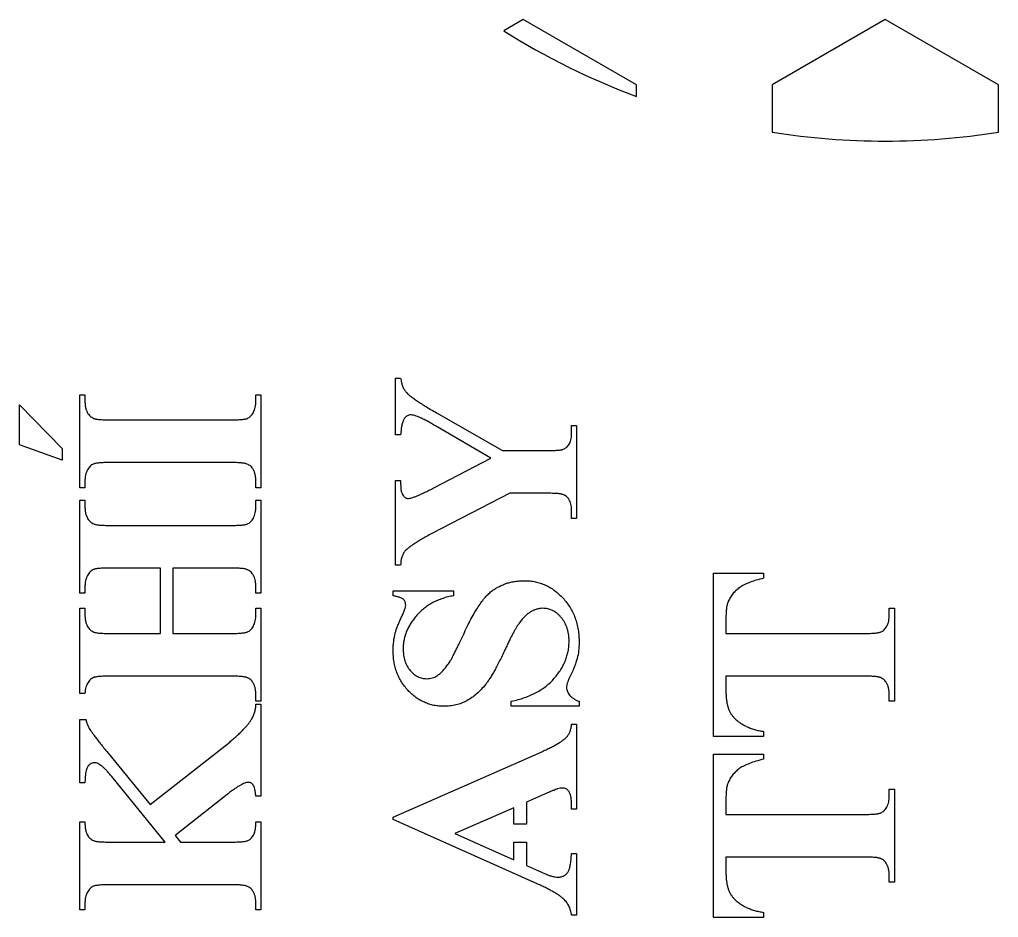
# Model space of a CAD drawing. Header units: millimetres. Extents: x 10 to 1179, y 5 to 836.
# Drawn here: x 438.8 to 546.9, y 333.4 to 432.6 of the extents above; entities that cross this region are included whole.
import ezdxf

# ---------------------------------------------------------------- set-up
doc = ezdxf.new("R2010")
doc.units = ezdxf.units.MM

msp = doc.modelspace()

# ---------------------------------------------------------------- linework, layer by layer
at = {"color": 7, "linetype": 'Continuous', "lineweight": 25}
for p, q in [((494.425, 432.631), (492.268, 431.386)), ((506.925, 425.414), (494.425, 432.631)), ((534.425, 432.631), (521.925, 425.414)), ((546.925, 425.414), (534.425, 432.631)), ((506.925, 424.139), (506.925, 425.414)), ((521.925, 425.414), (521.925, 420.193)), ((546.925, 420.193), (546.925, 425.414)), ((480.314, 392.984), (480.87, 392.984)), ((480.314, 386.73), (480.314, 392.984)), ((445.425, 391.165), (445.981, 391.165)), ((445.425, 380.888), (445.425, 391.165)), ((445.981, 391.165), (445.981, 390.514)), ((464.87, 391.165), (465.425, 391.165)), ((464.87, 390.514), (464.87, 391.165)), ((465.425, 391.165), (465.425, 380.888)), ((438.759, 390.054), (443.481, 385.202)), ((438.759, 385.61), (438.759, 390.054)), ((448.759, 388.388), (462.092, 388.388)), ((484.841, 389.16), (492.111, 384.993)), ((490.852, 384.165), (484.911, 387.606)), ((499.759, 387.771), (500.314, 387.771)), ((499.759, 386.799), (499.759, 387.771)), ((500.314, 387.771), (500.314, 377.493)), ((480.87, 386.73), (480.314, 386.73)), ((443.481, 383.943), (438.759, 385.61)), ((443.481, 385.202), (443.481, 383.943)), ((484.542, 380.87), (490.852, 384.165)), ((492.111, 384.993), (496.981, 384.993)), ((462.092, 383.665), (448.759, 383.665)), ((445.981, 380.888), (445.425, 380.888)), ((445.981, 381.543), (445.981, 380.888)), ((464.87, 380.888), (464.87, 381.543)), ((465.425, 380.888), (464.87, 380.888)), ((480.314, 381.678), (480.87, 381.678)), ((480.314, 372.342), (480.314, 381.678)), ((480.87, 381.678), (480.87, 381.252)), ((492.931, 380.271), (484.333, 375.827)), ((496.981, 380.271), (492.931, 380.271)), ((445.425, 379.499), (445.981, 379.499)), ((445.425, 369.221), (445.425, 379.499)), ((445.981, 379.499), (445.981, 378.861)), ((464.87, 379.499), (465.425, 379.499)), ((464.87, 378.861), (464.87, 379.499)), ((465.425, 379.499), (465.425, 369.221)), ((499.759, 377.493), (499.759, 378.396)), ((448.759, 376.721), (462.092, 376.721)), ((500.314, 377.493), (499.759, 377.493)), ((480.87, 372.342), (480.314, 372.342)), ((454.314, 371.999), (448.759, 371.999)), ((454.314, 364.776), (454.314, 371.999)), ((455.703, 371.999), (455.703, 364.776)), ((462.092, 371.999), (455.703, 371.999)), ((515.425, 371.443), (520.981, 371.443)), ((515.425, 353.388), (515.425, 371.443)), ((520.981, 371.443), (520.981, 370.888)), ((445.981, 369.221), (445.425, 369.221)), ((445.981, 369.859), (445.981, 369.221)), ((464.87, 369.221), (464.87, 369.859)), ((465.425, 369.221), (464.87, 369.221)), ((480.036, 369.499), (486.703, 369.499)), ((480.036, 368.943), (480.036, 369.499)), ((486.703, 369.499), (486.703, 368.943)), ((445.425, 367.554), (445.981, 367.554)), ((445.425, 358.129), (445.425, 367.554)), ((445.981, 367.554), (445.981, 366.903)), ((464.87, 367.554), (465.425, 367.554)), ((464.87, 366.903), (464.87, 367.554)), ((465.425, 367.554), (465.425, 357.276)), ((534.87, 367.554), (535.425, 367.554)), ((534.87, 366.908), (534.87, 367.554)), ((535.425, 367.554), (535.425, 357.276)), ((516.814, 366.443), (516.814, 364.776)), ((448.759, 364.776), (454.314, 364.776)), ((455.703, 364.776), (462.092, 364.776)), ((516.814, 364.776), (532.092, 364.776)), ((462.092, 360.054), (448.759, 360.054)), ((516.814, 360.054), (516.814, 358.388)), ((532.092, 360.054), (516.814, 360.054)), ((445.986, 358.129), (445.425, 358.129)), ((464.87, 357.276), (464.87, 357.932)), ((465.425, 357.276), (464.87, 357.276)), ((464.87, 356.96), (465.425, 356.96)), ((465.425, 356.96), (465.425, 346.773)), ((493.092, 356.721), (493.092, 357.276)), ((500.592, 357.276), (500.592, 356.721)), ((534.87, 357.276), (534.87, 357.928)), ((535.425, 357.276), (534.87, 357.276)), ((500.592, 356.721), (493.092, 356.721)), ((445.425, 348.257), (445.425, 355.269)), ((445.425, 355.269), (446.088, 355.269)), ((499.759, 354.763), (500.314, 354.763)), ((500.314, 354.763), (500.314, 345.341)), ((520.981, 353.943), (520.981, 353.388)), ((453.173, 345.857), (461.975, 352.771)), ((520.981, 353.388), (515.425, 353.388)), ((448.39, 351.725), (453.173, 345.857)), ((480.036, 344.477), (496.399, 351.673)), ((515.425, 351.443), (520.981, 351.443)), ((515.425, 333.388), (515.425, 351.443)), ((520.981, 351.443), (520.981, 350.888)), ((454.839, 341.717), (448.95, 348.947)), ((445.981, 348.257), (445.425, 348.257)), ((534.87, 347.554), (535.425, 347.554)), ((534.87, 346.908), (534.87, 347.554)), ((535.425, 347.554), (535.425, 337.276)), ((461.693, 346.977), (455.937, 342.454)), ((465.425, 346.773), (464.87, 346.773)), ((497.098, 347.155), (494.759, 346.122)), ((516.814, 346.443), (516.814, 344.776)), ((493.37, 345.514), (486.855, 342.65)), ((493.37, 343.684), (493.37, 345.514)), ((494.759, 346.122), (494.759, 343.684)), ((499.759, 345.341), (499.759, 345.736)), ((500.314, 345.341), (499.759, 345.341)), ((480.036, 344.195), (480.036, 344.477)), ((495.97, 337.107), (480.036, 344.195)), ((516.814, 344.776), (532.092, 344.776)), ((445.425, 343.939), (445.981, 343.939)), ((445.425, 334.217), (445.425, 343.939)), ((464.87, 343.939), (465.425, 343.939)), ((465.425, 343.939), (465.425, 334.217)), ((494.759, 343.684), (493.37, 343.684)), ((455.937, 342.454), (456.545, 341.717)), ((486.855, 342.65), (493.37, 339.75)), ((448.759, 341.717), (454.839, 341.717)), ((456.545, 341.717), (462.092, 341.717)), ((493.37, 341.717), (494.759, 341.717)), ((493.37, 339.75), (493.37, 341.717)), ((494.759, 341.717), (494.759, 339.134)), ((499.759, 340.462), (500.314, 340.462)), ((500.314, 340.462), (500.314, 333.652)), ((516.814, 340.054), (516.814, 338.388)), ((532.092, 340.054), (516.814, 340.054)), ((494.759, 339.134), (496.755, 338.249)), ((534.87, 337.276), (534.87, 337.928)), ((462.092, 336.994), (448.759, 336.994)), ((535.425, 337.276), (534.87, 337.276)), ((445.981, 334.872), (445.981, 334.217)), ((464.87, 334.217), (464.87, 334.872)), ((445.981, 334.217), (445.425, 334.217)), ((465.425, 334.217), (464.87, 334.217)), ((500.314, 333.652), (499.759, 333.652)), ((520.981, 333.388), (515.425, 333.388)), ((520.981, 333.943), (520.981, 333.388))]:
    msp.add_line(p, q, dxfattribs=at)
for start, end in [(237.74876, 249.62878), (260.89595, 279.10405)]:
    msp.add_arc((534.425, 498.198), 79, start, end, dxfattribs=at)
for points, knots in [([(480.87, 392.984), (480.895, 392.83), (480.943, 392.535), (481.07, 392.128), (481.227, 391.768), (481.375, 391.57), (481.447, 391.474)], [0, 0, 0, 0, 0.28609324, 0.54699446, 0.78076421, 1, 1, 1, 1]), ([(445.981, 390.514), (445.983, 390.378), (445.988, 390.119), (446.045, 389.751), (446.138, 389.424), (446.234, 389.231), (446.28, 389.138)], [0, 0, 0, 0, 0.2869539, 0.5461989, 0.7816575, 1, 1, 1, 1]), ([(462.092, 388.388), (462.209, 388.389), (462.433, 388.392), (462.752, 388.394), (463.036, 388.406), (463.284, 388.43), (463.499, 388.45), (463.68, 388.475), (463.826, 388.508), (463.975, 388.56), (464.131, 388.656), (464.301, 388.8), (464.458, 388.986), (464.602, 389.208), (464.725, 389.474), (464.809, 389.785), (464.861, 390.136), (464.867, 390.384), (464.87, 390.514)], [0, 0, 0, 0, 0.084645, 0.1619761, 0.2299682, 0.2897573, 0.3422639, 0.3855619, 0.4220594, 0.4498236, 0.4994656, 0.5528486, 0.6106507, 0.6741247, 0.744259, 0.8213356, 0.9058644, 1, 1, 1, 1]), ([(481.447, 391.474), (481.508, 391.407), (481.645, 391.258), (481.908, 391.04), (482.23, 390.789), (482.625, 390.518), (483.08, 390.212), (483.606, 389.884), (484.2, 389.529), (484.621, 389.287), (484.841, 389.16)], [0, 0, 0, 0, 0.0655669, 0.1477208, 0.2475967, 0.3633253, 0.4962619, 0.6467842, 0.8149801, 1, 1, 1, 1]), ([(446.28, 389.138), (446.317, 389.077), (446.391, 388.954), (446.55, 388.796), (446.741, 388.657), (446.887, 388.585), (446.962, 388.548)], [0, 0, 0, 0, 0.2322074, 0.4697022, 0.7270458, 1, 1, 1, 1]), ([(446.962, 388.548), (446.996, 388.534), (447.073, 388.502), (447.213, 388.477), (447.385, 388.444), (447.594, 388.425), (447.835, 388.408), (448.112, 388.394), (448.423, 388.392), (448.643, 388.389), (448.759, 388.388)], [0, 0, 0, 0, 0.06139296, 0.13751257, 0.23477524, 0.35036533, 0.48483643, 0.63590296, 0.80837164, 1, 1, 1, 1]), ([(481.312, 388.561), (481.253, 388.463), (481.12, 388.243), (481.003, 387.826), (480.912, 387.313), (480.885, 386.936), (480.87, 386.73)], [0, 0, 0, 0, 0.1794729, 0.4042843, 0.6751157, 1, 1, 1, 1]), ([(481.977, 388.939), (481.912, 388.936), (481.784, 388.929), (481.606, 388.846), (481.44, 388.73), (481.356, 388.619), (481.312, 388.561)], [0, 0, 0, 0, 0.2416825, 0.4788868, 0.7288691, 1, 1, 1, 1]), ([(484.911, 387.606), (484.735, 387.712), (484.4, 387.912), (483.914, 388.178), (483.48, 388.413), (483.089, 388.598), (482.747, 388.75), (482.449, 388.853), (482.198, 388.921), (482.045, 388.933), (481.977, 388.939)], [0, 0, 0, 0, 0.1894837, 0.3607149, 0.512098, 0.6455146, 0.7605543, 0.8582709, 0.936779, 1, 1, 1, 1]), ([(496.981, 384.993), (497.099, 384.995), (497.325, 384.999), (497.647, 384.999), (497.933, 385.016), (498.184, 385.024), (498.399, 385.05), (498.579, 385.066), (498.723, 385.099), (498.87, 385.136), (499.024, 385.217), (499.188, 385.345), (499.346, 385.502), (499.489, 385.694), (499.613, 385.92), (499.697, 386.184), (499.75, 386.48), (499.756, 386.689), (499.759, 386.799)], [0, 0, 0, 0, 0.09149237, 0.17406006, 0.24777082, 0.31256663, 0.36751871, 0.41470805, 0.4523446, 0.48130928, 0.5312039, 0.58453517, 0.6413362, 0.70269847, 0.76858961, 0.83915126, 0.91509114, 1, 1, 1, 1]), ([(448.759, 383.665), (448.641, 383.664), (448.417, 383.661), (448.099, 383.659), (447.815, 383.645), (447.568, 383.628), (447.353, 383.609), (447.174, 383.576), (447.027, 383.55), (446.88, 383.496), (446.719, 383.409), (446.549, 383.261), (446.393, 383.076), (446.248, 382.853), (446.126, 382.587), (446.042, 382.276), (445.989, 381.924), (445.984, 381.675), (445.981, 381.543)], [0, 0, 0, 0, 0.0846227, 0.1619336, 0.2299078, 0.2895991, 0.3410525, 0.3855328, 0.4207732, 0.4485301, 0.4985533, 0.5519223, 0.6097092, 0.6731666, 0.7432825, 0.8203388, 0.9048455, 1, 1, 1, 1]), ([(463.889, 383.505), (463.854, 383.519), (463.776, 383.551), (463.636, 383.575), (463.465, 383.61), (463.257, 383.628), (463.014, 383.645), (462.737, 383.659), (462.426, 383.661), (462.208, 383.664), (462.092, 383.665)], [0, 0, 0, 0, 0.0613944, 0.1398539, 0.2347603, 0.350353, 0.4848272, 0.6382897, 0.8083673, 1, 1, 1, 1]), ([(464.57, 382.923), (464.533, 382.984), (464.459, 383.108), (464.301, 383.266), (464.109, 383.4), (463.964, 383.469), (463.889, 383.505)], [0, 0, 0, 0, 0.2333589, 0.4720313, 0.727884, 1, 1, 1, 1]), ([(464.87, 381.543), (464.867, 381.679), (464.862, 381.939), (464.805, 382.307), (464.714, 382.636), (464.617, 382.83), (464.57, 382.923)], [0, 0, 0, 0, 0.286117, 0.5446059, 0.7822943, 1, 1, 1, 1]), ([(480.87, 381.252), (480.873, 381.119), (480.879, 380.873), (480.923, 380.534), (481.005, 380.257), (481.127, 380.046), (481.262, 379.891), (481.405, 379.784), (481.551, 379.711), (481.653, 379.703), (481.703, 379.698)], [0, 0, 0, 0, 0.2057625, 0.3795609, 0.5272537, 0.6483677, 0.7528381, 0.8422156, 0.923212, 1, 1, 1, 1]), ([(481.703, 379.698), (481.76, 379.702), (481.893, 379.712), (482.113, 379.777), (482.388, 379.866), (482.712, 380.002), (483.097, 380.16), (483.531, 380.365), (484.019, 380.606), (484.361, 380.779), (484.542, 380.87)], [0, 0, 0, 0, 0.0551682, 0.1292296, 0.2226779, 0.336347, 0.47068, 0.6274409, 0.8030239, 1, 1, 1, 1]), ([(498.778, 380.132), (498.743, 380.145), (498.665, 380.174), (498.525, 380.194), (498.353, 380.225), (498.145, 380.236), (497.903, 380.258), (497.626, 380.262), (497.315, 380.274), (497.097, 380.272), (496.981, 380.271)], [0, 0, 0, 0, 0.06071333, 0.13884857, 0.23354604, 0.34914077, 0.48387786, 0.63754676, 0.8080076, 1, 1, 1, 1]), ([(499.459, 379.607), (499.422, 379.661), (499.345, 379.771), (499.19, 379.916), (498.996, 380.036), (498.852, 380.099), (498.778, 380.132)], [0, 0, 0, 0, 0.2231893, 0.461774, 0.7204436, 1, 1, 1, 1]), ([(445.981, 378.861), (445.983, 378.723), (445.988, 378.461), (446.045, 378.089), (446.136, 377.76), (446.234, 377.567), (446.28, 377.476)], [0, 0, 0, 0, 0.28820807, 0.54884601, 0.78575578, 1, 1, 1, 1]), ([(462.092, 376.721), (462.209, 376.723), (462.433, 376.726), (462.752, 376.727), (463.035, 376.741), (463.284, 376.759), (463.499, 376.776), (463.679, 376.811), (463.826, 376.835), (463.974, 376.89), (464.132, 376.979), (464.303, 377.125), (464.457, 377.315), (464.602, 377.542), (464.724, 377.811), (464.809, 378.124), (464.861, 378.478), (464.867, 378.729), (464.87, 378.861)], [0, 0, 0, 0, 0.0843042, 0.161324, 0.2290423, 0.2885089, 0.3408041, 0.3840907, 0.4202171, 0.4478695, 0.4967941, 0.5499622, 0.6083257, 0.6724205, 0.7432196, 0.8199858, 0.9052037, 1, 1, 1, 1]), ([(499.759, 378.396), (499.756, 378.518), (499.751, 378.749), (499.694, 379.074), (499.602, 379.362), (499.505, 379.528), (499.459, 379.607)], [0, 0, 0, 0, 0.2886099, 0.5464629, 0.7819703, 1, 1, 1, 1]), ([(446.28, 377.476), (446.317, 377.415), (446.393, 377.291), (446.549, 377.129), (446.741, 376.99), (446.887, 376.919), (446.962, 376.882)], [0, 0, 0, 0, 0.2314174, 0.4715065, 0.7279745, 1, 1, 1, 1]), ([(446.962, 376.882), (446.996, 376.867), (447.073, 376.836), (447.213, 376.81), (447.385, 376.777), (447.594, 376.758), (447.835, 376.741), (448.112, 376.727), (448.423, 376.726), (448.643, 376.723), (448.759, 376.721)], [0, 0, 0, 0, 0.061393, 0.1375126, 0.2347752, 0.3503653, 0.4848364, 0.635903, 0.8083716, 1, 1, 1, 1]), ([(484.333, 375.827), (484.132, 375.717), (483.748, 375.507), (483.212, 375.192), (482.736, 374.913), (482.33, 374.651), (481.984, 374.423), (481.706, 374.217), (481.494, 374.034), (481.294, 373.828), (481.122, 373.552), (480.977, 373.191), (480.891, 372.781), (480.877, 372.492), (480.87, 372.342)], [0, 0, 0, 0, 0.1322457, 0.2515792, 0.3571989, 0.4500081, 0.5291808, 0.5957604, 0.6488416, 0.6900524, 0.7604595, 0.8340226, 0.9131909, 1, 1, 1, 1]), ([(448.759, 371.999), (448.641, 371.997), (448.417, 371.994), (448.099, 371.993), (447.815, 371.979), (447.568, 371.961), (447.353, 371.942), (447.174, 371.91), (447.027, 371.884), (446.88, 371.829), (446.719, 371.742), (446.548, 371.595), (446.393, 371.405), (446.248, 371.178), (446.127, 370.909), (446.041, 370.595), (445.989, 370.241), (445.984, 369.991), (445.981, 369.859)], [0, 0, 0, 0, 0.0843141, 0.161343, 0.2290693, 0.2885428, 0.3398086, 0.3841267, 0.4192385, 0.4468942, 0.4967349, 0.5499093, 0.6082796, 0.6723819, 0.7431894, 0.8199647, 0.9051925, 1, 1, 1, 1]), ([(463.889, 371.838), (463.854, 371.852), (463.776, 371.885), (463.636, 371.909), (463.465, 371.943), (463.257, 371.961), (463.014, 371.979), (462.737, 371.993), (462.426, 371.994), (462.208, 371.997), (462.092, 371.999)], [0, 0, 0, 0, 0.0613944, 0.1398539, 0.2347603, 0.350353, 0.4848272, 0.6382897, 0.8083673, 1, 1, 1, 1]), ([(464.57, 371.243), (464.533, 371.304), (464.458, 371.428), (464.302, 371.591), (464.109, 371.729), (463.964, 371.801), (463.889, 371.838)], [0, 0, 0, 0, 0.2314174, 0.4715065, 0.7279745, 1, 1, 1, 1]), ([(464.87, 369.859), (464.867, 369.997), (464.862, 370.259), (464.805, 370.63), (464.714, 370.96), (464.617, 371.152), (464.57, 371.243)], [0, 0, 0, 0, 0.2882081, 0.548846, 0.7857558, 1, 1, 1, 1]), ([(491.104, 369.581), (491.232, 369.664), (491.484, 369.828), (491.883, 370.039), (492.297, 370.21), (492.722, 370.36), (493.163, 370.474), (493.618, 370.549), (494.086, 370.599), (494.403, 370.606), (494.563, 370.61)], [0, 0, 0, 0, 0.1245431, 0.246399, 0.3684849, 0.4913439, 0.6148691, 0.741046, 0.8684455, 1, 1, 1, 1]), ([(494.563, 370.61), (494.766, 370.604), (495.167, 370.593), (495.755, 370.5), (496.32, 370.345), (496.866, 370.138), (497.389, 369.861), (497.889, 369.525), (498.371, 369.132), (498.82, 368.679), (499.236, 368.184), (499.598, 367.65), (499.91, 367.085), (500.154, 366.482), (500.353, 365.851), (500.489, 365.186), (500.58, 364.49), (500.588, 364.013), (500.592, 363.77)], [0, 0, 0, 0, 0.05989841, 0.1182793, 0.17539542, 0.23261216, 0.29052673, 0.34966584, 0.41039828, 0.47385087, 0.53786357, 0.60091635, 0.66421191, 0.72801318, 0.79288865, 0.85926383, 0.92816582, 1, 1, 1, 1]), ([(520.981, 370.888), (520.696, 370.813), (520.165, 370.673), (519.44, 370.429), (518.842, 370.172), (518.358, 369.892), (517.96, 369.576), (517.62, 369.215), (517.315, 368.806), (517.156, 368.5), (517.075, 368.344)], [0, 0, 0, 0, 0.1821519, 0.3402533, 0.4734358, 0.584687, 0.6854341, 0.7868325, 0.8913074, 1, 1, 1, 1]), ([(481.425, 367.919), (481.424, 367.98), (481.421, 368.099), (481.371, 368.264), (481.295, 368.409), (481.183, 368.541), (481.009, 368.659), (480.755, 368.754), (480.426, 368.861), (480.175, 368.914), (480.036, 368.943)], [0, 0, 0, 0, 0.0959021, 0.1860034, 0.2685323, 0.3525253, 0.4555213, 0.5963819, 0.7779038, 1, 1, 1, 1]), ([(486.703, 368.943), (486.498, 368.903), (486.097, 368.824), (485.515, 368.652), (484.964, 368.444), (484.44, 368.198), (483.954, 367.904), (483.493, 367.577), (483.063, 367.209), (482.673, 366.8), (482.312, 366.377), (482.006, 365.931), (481.736, 365.485), (481.524, 365.023), (481.352, 364.557), (481.237, 364.078), (481.158, 363.593), (481.151, 363.265), (481.148, 363.101)], [0, 0, 0, 0, 0.0715488, 0.14034, 0.2077256, 0.2736626, 0.3384387, 0.4024824, 0.4672451, 0.5321807, 0.5963013, 0.657984, 0.7173984, 0.7749083, 0.8318997, 0.8876345, 0.94386, 1, 1, 1, 1]), ([(487.91, 364.872), (488.046, 365.165), (488.309, 365.729), (488.722, 366.524), (489.128, 367.238), (489.532, 367.867), (489.925, 368.419), (490.317, 368.884), (490.698, 369.279), (490.974, 369.485), (491.104, 369.581)], [0, 0, 0, 0, 0.1689128, 0.3246372, 0.4674014, 0.5975018, 0.7148867, 0.8204841, 0.9155436, 1, 1, 1, 1]), ([(480.275, 364.824), (480.31, 364.948), (480.382, 365.209), (480.536, 365.613), (480.716, 366.058), (480.936, 366.514), (481.146, 366.952), (481.295, 367.34), (481.4, 367.652), (481.418, 367.839), (481.425, 367.919)], [0, 0, 0, 0, 0.1160702, 0.2457909, 0.3903001, 0.5508806, 0.7038643, 0.8303701, 0.9273664, 1, 1, 1, 1]), ([(517.075, 368.344), (517.034, 368.238), (516.941, 367.997), (516.869, 367.567), (516.823, 367.039), (516.817, 366.653), (516.814, 366.443)], [0, 0, 0, 0, 0.17633156, 0.40075103, 0.6738968, 1, 1, 1, 1]), ([(445.981, 366.903), (445.983, 366.767), (445.988, 366.508), (446.045, 366.14), (446.138, 365.813), (446.234, 365.62), (446.28, 365.527)], [0, 0, 0, 0, 0.2869539, 0.5461989, 0.7816575, 1, 1, 1, 1]), ([(462.092, 364.776), (462.209, 364.778), (462.433, 364.781), (462.752, 364.783), (463.036, 364.795), (463.284, 364.819), (463.499, 364.839), (463.68, 364.864), (463.826, 364.897), (463.975, 364.949), (464.131, 365.044), (464.301, 365.188), (464.458, 365.374), (464.602, 365.597), (464.725, 365.863), (464.809, 366.174), (464.861, 366.525), (464.867, 366.773), (464.87, 366.903)], [0, 0, 0, 0, 0.084645, 0.1619761, 0.2299682, 0.2897573, 0.3422639, 0.3855619, 0.4220594, 0.4498236, 0.4994656, 0.5528486, 0.6106507, 0.6741247, 0.744259, 0.8213356, 0.9058644, 1, 1, 1, 1]), ([(496.56, 367.554), (496.445, 367.549), (496.215, 367.538), (495.875, 367.461), (495.54, 367.339), (495.214, 367.161), (494.89, 366.941), (494.583, 366.661), (494.275, 366.34), (494.035, 366.025), (493.833, 365.738), (493.671, 365.479), (493.496, 365.183), (493.315, 364.847), (493.12, 364.474), (492.912, 364.063), (492.693, 363.614), (492.55, 363.3), (492.476, 363.136)], [0, 0, 0, 0, 0.0541478, 0.1087082, 0.1640632, 0.2221562, 0.283579, 0.3484525, 0.4180703, 0.4935378, 0.5352505, 0.5837897, 0.6377084, 0.6976534, 0.7639901, 0.8367347, 0.9149856, 1, 1, 1, 1]), ([(499.481, 363.878), (499.479, 364.014), (499.475, 364.281), (499.428, 364.669), (499.368, 365.04), (499.265, 365.384), (499.144, 365.711), (498.992, 366.014), (498.813, 366.298), (498.61, 366.559), (498.385, 366.788), (498.156, 366.998), (497.909, 367.165), (497.659, 367.312), (497.395, 367.42), (497.125, 367.5), (496.845, 367.542), (496.655, 367.55), (496.56, 367.554)], [0, 0, 0, 0, 0.0780573, 0.1532147, 0.2240354, 0.293123, 0.3587908, 0.4237466, 0.4875305, 0.5507885, 0.6130089, 0.6718026, 0.7284419, 0.7838267, 0.8377751, 0.8913583, 0.9451212, 1, 1, 1, 1]), ([(532.092, 364.776), (532.209, 364.778), (532.433, 364.781), (532.752, 364.783), (533.036, 364.795), (533.284, 364.819), (533.499, 364.839), (533.68, 364.864), (533.826, 364.897), (533.975, 364.949), (534.129, 365.045), (534.303, 365.184), (534.457, 365.37), (534.602, 365.593), (534.725, 365.859), (534.809, 366.171), (534.861, 366.525), (534.867, 366.776), (534.87, 366.908)], [0, 0, 0, 0, 0.0845259, 0.1617483, 0.2296447, 0.2893498, 0.3417825, 0.3850196, 0.4214658, 0.4491909, 0.4987631, 0.551403, 0.6091238, 0.6725086, 0.7425442, 0.8195124, 0.9049543, 1, 1, 1, 1]), ([(446.28, 365.527), (446.317, 365.466), (446.391, 365.343), (446.55, 365.185), (446.741, 365.046), (446.887, 364.974), (446.962, 364.937)], [0, 0, 0, 0, 0.2322074, 0.4697022, 0.7270458, 1, 1, 1, 1]), ([(446.962, 364.937), (446.996, 364.923), (447.073, 364.891), (447.213, 364.865), (447.385, 364.832), (447.594, 364.814), (447.835, 364.797), (448.112, 364.782), (448.423, 364.781), (448.643, 364.778), (448.759, 364.776)], [0, 0, 0, 0, 0.061393, 0.1375126, 0.2347752, 0.3503653, 0.4848364, 0.635903, 0.8083716, 1, 1, 1, 1]), ([(480.036, 362.928), (480.047, 363.25), (480.067, 363.89), (480.206, 364.514), (480.275, 364.824)], [0, 0, 0, 0, 0.5040409, 1, 1, 1, 1]), ([(486.226, 361.534), (486.27, 361.603), (486.369, 361.759), (486.519, 362.031), (486.696, 362.359), (486.896, 362.746), (487.117, 363.193), (487.358, 363.702), (487.63, 364.266), (487.813, 364.663), (487.91, 364.872)], [0, 0, 0, 0, 0.0656782, 0.1482888, 0.2484863, 0.364732, 0.4980922, 0.6485977, 0.8157148, 1, 1, 1, 1]), ([(493.092, 357.276), (493.345, 357.333), (493.84, 357.445), (494.551, 357.674), (495.218, 357.932), (495.836, 358.233), (496.41, 358.567), (496.935, 358.946), (497.416, 359.36), (497.849, 359.809), (498.226, 360.287), (498.566, 360.769), (498.848, 361.265), (499.079, 361.771), (499.259, 362.285), (499.384, 362.809), (499.466, 363.34), (499.476, 363.698), (499.481, 363.878)], [0, 0, 0, 0, 0.07801363, 0.15299788, 0.22462517, 0.29343362, 0.35966079, 0.42461368, 0.48796018, 0.55084167, 0.6122375, 0.67111585, 0.72831024, 0.78389442, 0.83833919, 0.89214522, 0.94589297, 1, 1, 1, 1]), ([(500.592, 363.77), (500.581, 363.467), (500.559, 362.872), (500.421, 362.133), (500.239, 361.537), (500.047, 361.044), (499.821, 360.492), (499.638, 360.114), (499.542, 359.915)], [0, 0, 0, 0, 0.2253023, 0.4420225, 0.556723, 0.6878135, 0.8358769, 1, 1, 1, 1]), ([(485.666, 356.721), (485.474, 356.726), (485.096, 356.735), (484.54, 356.819), (484.006, 356.958), (483.496, 357.155), (483.007, 357.406), (482.534, 357.704), (482.092, 358.069), (481.673, 358.479), (481.29, 358.93), (480.953, 359.415), (480.669, 359.93), (480.44, 360.475), (480.254, 361.046), (480.132, 361.649), (480.05, 362.279), (480.041, 362.709), (480.036, 362.928)], [0, 0, 0, 0, 0.0613683, 0.121467, 0.1800443, 0.2382635, 0.2966287, 0.3561503, 0.4172245, 0.4802813, 0.5442078, 0.6069491, 0.6695165, 0.7325733, 0.7964644, 0.8619559, 0.9298154, 1, 1, 1, 1]), ([(481.148, 363.101), (481.155, 362.859), (481.17, 362.395), (481.32, 361.737), (481.568, 361.157), (481.912, 360.669), (482.314, 360.274), (482.76, 359.991), (483.237, 359.807), (483.571, 359.787), (483.739, 359.776)], [0, 0, 0, 0, 0.1550309, 0.2966007, 0.4289383, 0.5566565, 0.6765392, 0.7872995, 0.8927945, 1, 1, 1, 1]), ([(492.476, 363.136), (492.369, 362.907), (492.164, 362.465), (491.856, 361.83), (491.558, 361.25), (491.269, 360.723), (490.999, 360.246), (490.738, 359.824), (490.492, 359.453), (490.177, 359.036), (489.778, 358.58), (489.277, 358.096), (488.745, 357.683), (488.188, 357.331), (487.6, 357.054), (486.98, 356.865), (486.333, 356.742), (485.891, 356.728), (485.666, 356.721)], [0, 0, 0, 0, 0.0760457, 0.1468077, 0.212502, 0.2725771, 0.327829, 0.3775424, 0.42215, 0.4619882, 0.5348911, 0.604254, 0.6716498, 0.7374409, 0.8023746, 0.8667544, 0.9323271, 1, 1, 1, 1]), ([(484.889, 360.102), (485.004, 360.184), (485.246, 360.357), (485.576, 360.692), (485.914, 361.082), (486.119, 361.379), (486.226, 361.534)], [0, 0, 0, 0, 0.2153423, 0.4520176, 0.7128132, 1, 1, 1, 1]), ([(448.759, 360.054), (448.641, 360.053), (448.417, 360.049), (448.099, 360.048), (447.815, 360.034), (447.568, 360.017), (447.353, 359.998), (447.174, 359.965), (447.027, 359.939), (446.88, 359.885), (446.719, 359.798), (446.549, 359.65), (446.393, 359.465), (446.248, 359.242), (446.126, 358.976), (446.042, 358.665), (445.999, 358.378), (445.989, 358.195), (445.986, 358.129)], [0, 0, 0, 0, 0.08462275, 0.16193359, 0.22990784, 0.28959908, 0.34105252, 0.38553284, 0.42077319, 0.44853011, 0.49855326, 0.55192229, 0.60970923, 0.67316662, 0.7432825, 0.82033884, 0.90484545, 0.95260783, 0.95260783, 0.95260783, 0.95260783]), ([(463.889, 359.894), (463.854, 359.908), (463.776, 359.94), (463.636, 359.964), (463.465, 359.999), (463.257, 360.017), (463.014, 360.034), (462.737, 360.048), (462.426, 360.05), (462.208, 360.053), (462.092, 360.054)], [0, 0, 0, 0, 0.0613944, 0.1398539, 0.2347603, 0.350353, 0.4848272, 0.6382897, 0.8083673, 1, 1, 1, 1]), ([(464.57, 359.312), (464.533, 359.373), (464.459, 359.496), (464.301, 359.655), (464.109, 359.789), (463.964, 359.858), (463.889, 359.894)], [0, 0, 0, 0, 0.2333589, 0.4720313, 0.727884, 1, 1, 1, 1]), ([(464.87, 357.932), (464.867, 358.068), (464.862, 358.327), (464.805, 358.696), (464.714, 359.025), (464.617, 359.219), (464.57, 359.312)], [0, 0, 0, 0, 0.28611698, 0.54460586, 0.78229427, 1, 1, 1, 1]), ([(483.739, 359.776), (483.843, 359.781), (484.05, 359.789), (484.349, 359.852), (484.633, 359.95), (484.804, 360.051), (484.889, 360.102)], [0, 0, 0, 0, 0.2586276, 0.5109218, 0.7546207, 1, 1, 1, 1]), ([(499.542, 359.915), (499.491, 359.805), (499.395, 359.596), (499.284, 359.294), (499.219, 359.02), (499.208, 358.847), (499.203, 358.765)], [0, 0, 0, 0, 0.3024668, 0.5695668, 0.7979681, 1, 1, 1, 1]), ([(533.889, 359.894), (533.854, 359.908), (533.776, 359.94), (533.636, 359.964), (533.465, 359.999), (533.257, 360.017), (533.014, 360.034), (532.737, 360.048), (532.426, 360.05), (532.208, 360.053), (532.092, 360.054)], [0, 0, 0, 0, 0.0613944, 0.1398539, 0.2347603, 0.350353, 0.4848272, 0.6382897, 0.8083673, 1, 1, 1, 1]), ([(534.57, 359.303), (534.534, 359.364), (534.459, 359.488), (534.3, 359.646), (534.11, 359.785), (533.964, 359.857), (533.889, 359.894)], [0, 0, 0, 0, 0.2322074, 0.4697022, 0.7270458, 1, 1, 1, 1]), ([(534.87, 357.928), (534.867, 358.064), (534.862, 358.323), (534.806, 358.69), (534.713, 359.017), (534.617, 359.211), (534.57, 359.303)], [0, 0, 0, 0, 0.2869539, 0.5461989, 0.7816575, 1, 1, 1, 1]), ([(499.203, 358.765), (499.207, 358.699), (499.216, 358.565), (499.29, 358.365), (499.391, 358.155), (499.546, 357.949), (499.742, 357.748), (499.983, 357.566), (500.269, 357.403), (500.481, 357.32), (500.592, 357.276)], [0, 0, 0, 0, 0.0911756, 0.1866953, 0.2947635, 0.41439, 0.5439748, 0.6833303, 0.8339434, 1, 1, 1, 1]), ([(516.814, 358.388), (516.816, 358.228), (516.821, 357.922), (516.861, 357.48), (516.925, 357.071), (517.014, 356.694), (517.131, 356.35), (517.28, 356.043), (517.447, 355.764), (517.584, 355.605), (517.652, 355.527)], [0, 0, 0, 0, 0.156631, 0.3009629, 0.4364542, 0.5638455, 0.6813333, 0.7933839, 0.8988492, 1, 1, 1, 1]), ([(464.414, 355.319), (464.484, 355.449), (464.622, 355.705), (464.766, 356.114), (464.85, 356.534), (464.863, 356.817), (464.87, 356.96)], [0, 0, 0, 0, 0.2569966, 0.5057153, 0.7523693, 1, 1, 1, 1]), ([(446.088, 355.269), (446.095, 355.234), (446.131, 355.069), (446.207, 354.792), (446.332, 354.5), (446.461, 354.262), (446.61, 354.046), (446.795, 353.777), (447.026, 353.46), (447.306, 353.096), (447.624, 352.68), (447.992, 352.219), (448.252, 351.896), (448.39, 351.725)], [0.16285477, 0.16285477, 0.16285477, 0.16285477, 0.18418296, 0.26210429, 0.33155837, 0.37044215, 0.42146988, 0.4857372, 0.56257562, 0.65252454, 0.75576741, 0.8709668, 1, 1, 1, 1]), ([(461.975, 352.771), (462.119, 352.892), (462.398, 353.126), (462.791, 353.479), (463.155, 353.81), (463.474, 354.139), (463.767, 354.446), (464.014, 354.751), (464.235, 355.033), (464.356, 355.227), (464.414, 355.319)], [0, 0, 0, 0, 0.15909969, 0.30838786, 0.4471239, 0.57623401, 0.69675419, 0.80642611, 0.90789072, 1, 1, 1, 1]), ([(517.652, 355.527), (517.752, 355.425), (517.954, 355.22), (518.298, 354.952), (518.667, 354.708), (519.069, 354.494), (519.504, 354.314), (519.967, 354.156), (520.462, 354.03), (520.805, 353.973), (520.981, 353.943)], [0, 0, 0, 0, 0.1143653, 0.2294632, 0.3470444, 0.4674513, 0.5927407, 0.7220552, 0.8579359, 1, 1, 1, 1]), ([(499.242, 353.357), (499.313, 353.446), (499.46, 353.629), (499.603, 353.967), (499.719, 354.346), (499.745, 354.619), (499.759, 354.763)], [0, 0, 0, 0, 0.2221846, 0.4605063, 0.7155989, 1, 1, 1, 1]), ([(496.399, 351.673), (496.579, 351.756), (496.923, 351.915), (497.409, 352.155), (497.845, 352.378), (498.225, 352.596), (498.558, 352.797), (498.832, 352.995), (499.061, 353.173), (499.185, 353.3), (499.242, 353.357)], [0, 0, 0, 0, 0.1789271, 0.3420149, 0.4893348, 0.6216245, 0.7384207, 0.8396135, 0.9269806, 1, 1, 1, 1]), ([(447.027, 350.484), (446.94, 350.477), (446.768, 350.463), (446.529, 350.334), (446.331, 350.124), (446.233, 349.948), (446.181, 349.855)], [0, 0, 0, 0, 0.2324814, 0.4607142, 0.7113793, 1, 1, 1, 1]), ([(448.95, 348.947), (448.852, 349.068), (448.667, 349.298), (448.39, 349.611), (448.129, 349.878), (447.884, 350.098), (447.647, 350.263), (447.431, 350.39), (447.224, 350.464), (447.09, 350.478), (447.027, 350.484)], [0, 0, 0, 0, 0.1845464, 0.3502322, 0.4973945, 0.6278035, 0.7413711, 0.8399339, 0.9253264, 1, 1, 1, 1]), ([(520.981, 350.888), (520.696, 350.813), (520.165, 350.673), (519.44, 350.429), (518.842, 350.172), (518.358, 349.892), (517.96, 349.576), (517.62, 349.215), (517.315, 348.806), (517.156, 348.5), (517.075, 348.344)], [0, 0, 0, 0, 0.1821519, 0.3402533, 0.4734358, 0.584687, 0.6854341, 0.7868325, 0.8913074, 1, 1, 1, 1]), ([(446.181, 349.855), (446.156, 349.781), (446.094, 349.599), (446.04, 349.256), (446.007, 348.796), (445.99, 348.45), (445.981, 348.257)], [0, 0, 0, 0, 0.1435838, 0.3564615, 0.6422311, 1, 1, 1, 1]), ([(464.015, 348.322), (463.958, 348.317), (463.829, 348.304), (463.621, 348.24), (463.384, 348.125), (463.107, 347.984), (462.803, 347.79), (462.462, 347.558), (462.085, 347.287), (461.828, 347.084), (461.693, 346.977)], [0, 0, 0, 0, 0.0628989, 0.142884, 0.2395302, 0.3533003, 0.4869208, 0.6377768, 0.8096088, 1, 1, 1, 1]), ([(464.87, 346.773), (464.855, 346.922), (464.829, 347.192), (464.757, 347.551), (464.684, 347.831), (464.577, 348.03), (464.451, 348.163), (464.32, 348.258), (464.171, 348.313), (464.067, 348.319), (464.015, 348.322)], [0, 0, 0, 0, 0.2305043, 0.4162172, 0.5624882, 0.6719519, 0.7600293, 0.8414301, 0.9194842, 1, 1, 1, 1]), ([(517.075, 348.344), (517.034, 348.238), (516.941, 347.997), (516.869, 347.567), (516.823, 347.039), (516.817, 346.653), (516.814, 346.443)], [0, 0, 0, 0, 0.17633156, 0.40075103, 0.6738968, 1, 1, 1, 1]), ([(498.205, 347.593), (498.166, 347.581), (498.05, 347.543), (497.827, 347.453), (497.495, 347.325), (497.242, 347.217), (497.098, 347.155)], [0, 0, 0, 0, 0.1037406, 0.3068207, 0.604648, 1, 1, 1, 1]), ([(498.752, 347.68), (498.661, 347.676), (498.476, 347.668), (498.297, 347.619), (498.205, 347.593)], [0, 0, 0, 0, 0.4861922, 1, 1, 1, 1]), ([(499.433, 347.359), (499.392, 347.407), (499.31, 347.503), (499.149, 347.613), (498.956, 347.666), (498.821, 347.675), (498.752, 347.68)], [0, 0, 0, 0, 0.2432642, 0.4832184, 0.7323543, 1, 1, 1, 1]), ([(499.759, 345.736), (499.755, 345.914), (499.748, 346.244), (499.688, 346.695), (499.599, 347.069), (499.485, 347.268), (499.433, 347.359)], [0, 0, 0, 0, 0.318772, 0.5905095, 0.8135378, 1, 1, 1, 1]), ([(532.092, 344.776), (532.209, 344.778), (532.433, 344.781), (532.752, 344.783), (533.036, 344.795), (533.284, 344.819), (533.499, 344.839), (533.68, 344.864), (533.826, 344.897), (533.975, 344.949), (534.129, 345.045), (534.303, 345.184), (534.457, 345.37), (534.602, 345.593), (534.725, 345.859), (534.809, 346.171), (534.861, 346.525), (534.867, 346.776), (534.87, 346.908)], [0, 0, 0, 0, 0.0845259, 0.1617483, 0.2296447, 0.2893498, 0.3417825, 0.3850196, 0.4214658, 0.4491909, 0.4987631, 0.551403, 0.6091238, 0.6725086, 0.7425442, 0.8195124, 0.9049543, 1, 1, 1, 1]), ([(445.981, 343.939), (445.984, 343.787), (445.989, 343.5), (446.04, 343.1), (446.126, 342.754), (446.222, 342.556), (446.267, 342.463)], [0, 0, 0, 0, 0.3003817, 0.5656104, 0.7965293, 1, 1, 1, 1]), ([(462.092, 341.717), (462.212, 341.718), (462.441, 341.721), (462.765, 341.723), (463.053, 341.737), (463.306, 341.754), (463.525, 341.772), (463.707, 341.805), (463.855, 341.833), (464.004, 341.884), (464.159, 341.974), (464.326, 342.111), (464.479, 342.284), (464.622, 342.495), (464.736, 342.765), (464.815, 343.097), (464.861, 343.496), (464.867, 343.784), (464.87, 343.939)], [0, 0, 0, 0, 0.0841931, 0.1602725, 0.2272855, 0.2862547, 0.3382321, 0.3814204, 0.4156371, 0.4435442, 0.4912272, 0.5409693, 0.5941211, 0.6526349, 0.7189612, 0.7984206, 0.8913939, 1, 1, 1, 1]), ([(446.267, 342.463), (446.305, 342.404), (446.38, 342.284), (446.531, 342.124), (446.72, 341.99), (446.862, 341.921), (446.936, 341.886)], [0, 0, 0, 0, 0.232978, 0.4720288, 0.7279365, 1, 1, 1, 1]), ([(446.936, 341.886), (446.97, 341.872), (447.05, 341.84), (447.193, 341.81), (447.369, 341.777), (447.58, 341.76), (447.825, 341.735), (448.105, 341.723), (448.42, 341.721), (448.641, 341.718), (448.759, 341.717)], [0, 0, 0, 0, 0.0604878, 0.1406186, 0.2364472, 0.3526804, 0.4853579, 0.6389116, 0.8088374, 1, 1, 1, 1]), ([(499.424, 338.513), (499.442, 338.552), (499.483, 338.64), (499.534, 338.794), (499.58, 338.984), (499.623, 339.21), (499.662, 339.472), (499.695, 339.771), (499.731, 340.104), (499.749, 340.339), (499.759, 340.462)], [0, 0, 0, 0, 0.064556, 0.1453969, 0.2444906, 0.3601866, 0.4927466, 0.6445138, 0.8136558, 1, 1, 1, 1]), ([(533.889, 339.894), (533.854, 339.908), (533.776, 339.94), (533.636, 339.964), (533.465, 339.999), (533.257, 340.017), (533.014, 340.034), (532.737, 340.048), (532.426, 340.05), (532.208, 340.053), (532.092, 340.054)], [0, 0, 0, 0, 0.0613944, 0.1398539, 0.2347603, 0.350353, 0.4848272, 0.6382897, 0.8083673, 1, 1, 1, 1]), ([(534.57, 339.303), (534.534, 339.364), (534.459, 339.488), (534.3, 339.646), (534.11, 339.785), (533.964, 339.857), (533.889, 339.894)], [0, 0, 0, 0, 0.2322074, 0.4697022, 0.7270458, 1, 1, 1, 1]), ([(534.87, 337.928), (534.867, 338.064), (534.862, 338.323), (534.806, 338.69), (534.713, 339.017), (534.617, 339.211), (534.57, 339.303)], [0, 0, 0, 0, 0.2869539, 0.5461989, 0.7816575, 1, 1, 1, 1]), ([(496.755, 338.249), (496.899, 338.185), (497.17, 338.064), (497.57, 337.942), (497.929, 337.854), (498.158, 337.842), (498.266, 337.836)], [0, 0, 0, 0, 0.2986949, 0.5643441, 0.7955416, 1, 1, 1, 1]), ([(498.266, 337.836), (498.39, 337.844), (498.627, 337.858), (498.956, 337.992), (499.232, 338.212), (499.359, 338.411), (499.424, 338.513)], [0, 0, 0, 0, 0.2631272, 0.5017656, 0.7423174, 1, 1, 1, 1]), ([(516.814, 338.388), (516.816, 338.228), (516.821, 337.922), (516.861, 337.48), (516.925, 337.071), (517.014, 336.694), (517.131, 336.35), (517.28, 336.043), (517.447, 335.764), (517.584, 335.605), (517.652, 335.527)], [0, 0, 0, 0, 0.156631, 0.3009629, 0.4364542, 0.5638455, 0.6813333, 0.7933839, 0.8988492, 1, 1, 1, 1]), ([(448.759, 336.994), (448.641, 336.993), (448.417, 336.99), (448.099, 336.988), (447.815, 336.974), (447.568, 336.957), (447.353, 336.938), (447.174, 336.905), (447.027, 336.879), (446.88, 336.825), (446.719, 336.738), (446.549, 336.59), (446.393, 336.405), (446.248, 336.182), (446.126, 335.916), (446.042, 335.605), (445.989, 335.253), (445.984, 335.004), (445.981, 334.872)], [0, 0, 0, 0, 0.0846227, 0.1619336, 0.2299078, 0.2895991, 0.3410525, 0.3855328, 0.4207732, 0.4485301, 0.4985533, 0.5519223, 0.6097092, 0.6731666, 0.7432825, 0.8203388, 0.9048455, 1, 1, 1, 1]), ([(463.889, 336.834), (463.854, 336.848), (463.776, 336.88), (463.636, 336.904), (463.465, 336.939), (463.257, 336.957), (463.014, 336.974), (462.737, 336.988), (462.426, 336.99), (462.208, 336.993), (462.092, 336.994)], [0, 0, 0, 0, 0.0613944, 0.1398539, 0.2347603, 0.350353, 0.4848272, 0.6382897, 0.8083673, 1, 1, 1, 1]), ([(464.57, 336.252), (464.533, 336.313), (464.459, 336.437), (464.301, 336.595), (464.109, 336.729), (463.964, 336.798), (463.889, 336.834)], [0, 0, 0, 0, 0.2333589, 0.4720313, 0.727884, 1, 1, 1, 1]), ([(499.759, 333.652), (499.727, 333.825), (499.665, 334.16), (499.475, 334.626), (499.23, 335.052), (498.951, 335.36), (498.687, 335.596), (498.436, 335.781), (498.142, 335.981), (497.798, 336.188), (497.408, 336.404), (496.97, 336.631), (496.487, 336.868), (496.146, 337.025), (495.97, 337.107)], [0, 0, 0, 0, 0.09735748, 0.18922555, 0.2791834, 0.36938269, 0.419032, 0.47656179, 0.54271073, 0.61719232, 0.70014795, 0.79096411, 0.8915005, 1, 1, 1, 1]), ([(464.87, 334.872), (464.867, 335.008), (464.862, 335.268), (464.805, 335.636), (464.714, 335.965), (464.617, 336.159), (464.57, 336.252)], [0, 0, 0, 0, 0.28611698, 0.54460586, 0.78229427, 1, 1, 1, 1]), ([(517.652, 335.527), (517.752, 335.425), (517.954, 335.22), (518.298, 334.952), (518.667, 334.708), (519.069, 334.494), (519.504, 334.314), (519.967, 334.156), (520.462, 334.03), (520.805, 333.973), (520.981, 333.943)], [0, 0, 0, 0, 0.1143653, 0.2294632, 0.3470444, 0.4674513, 0.5927407, 0.7220552, 0.8579359, 1, 1, 1, 1])]:
    msp.add_open_spline(points, degree=3, knots=knots, dxfattribs=at)

doc.saveas('drawing.dxf')
